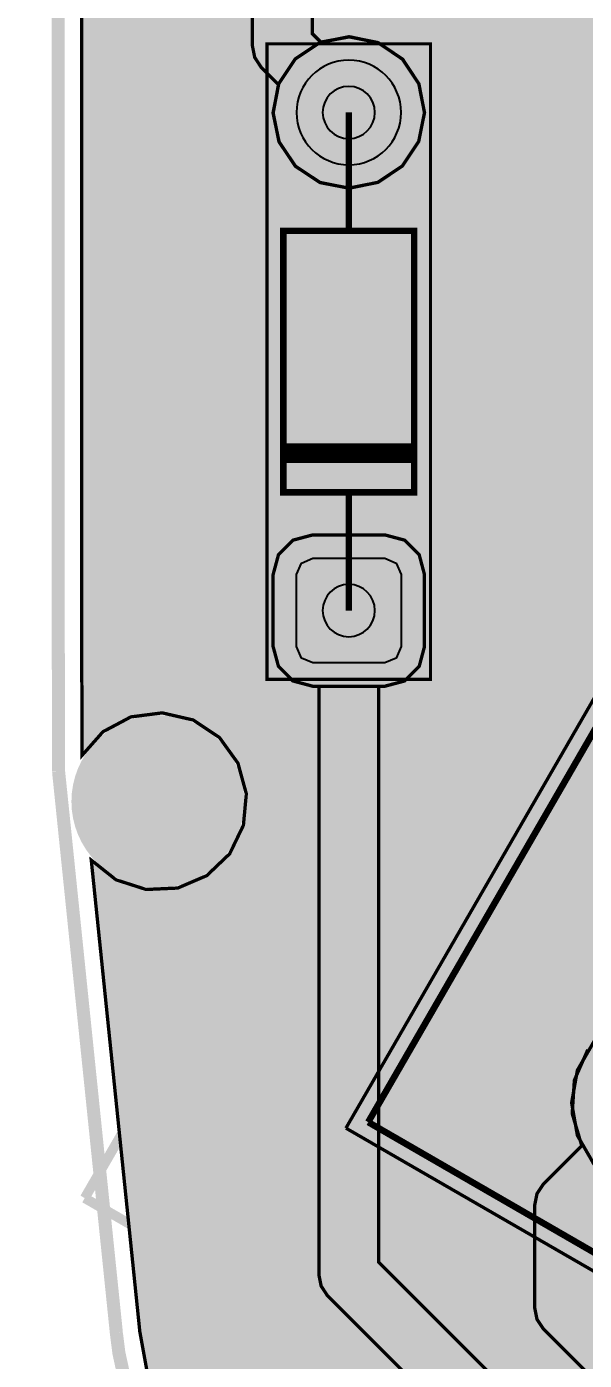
# Model space of a CAD drawing. Header units: millimetres. Extents: x 128 to 251, y -73 to 33.
# Drawn here: x 140.87 to 149.4, y -41.44 to -21.04 of the extents above; entities that cross this region are included whole.
import ezdxf

# ---------------------------------------------------------------- set-up
doc = ezdxf.new("R2010")
doc.units = ezdxf.units.MM
doc.header["$MEASUREMENT"] = 0
for name, color, linetype, true_color in [('Board-Outline-Layer', 7, 'Continuous', 0xff00ff), ('Bottom-Layer', 7, 'Continuous', 0x0000ff), ('Bottom-Paste-Mask-Layer', 7, 'Continuous', 0x800000), ('Bottom-Solder-Mask-Layer', 7, 'Continuous', 0xaa00ff), ('F.Courtyard', 7, 'Continuous', 0x022880), ('Hole-Layer', 7, 'Continuous', 0x222222), ('Multi-Layer', 7, 'Continuous', 0xc0c0c0), ('Top-Assembly-Layer', 7, 'Continuous', 0x33cc99), ('Top-Layer', 7, 'Continuous', 0xff0000), ('Top-Paste-Mask-Layer', 7, 'Continuous', 0x808080), ('Top-Silkscreen-Layer', 7, 'Continuous', 0xffcc00), ('Top-Solder-Mask-Layer', 7, 'Continuous', 0x800080), ('User.Drawings', 7, 'Continuous', 0x0229e8)]:
    doc.layers.add(name, color=color, linetype=linetype, true_color=true_color)

msp = doc.modelspace()

# ---------------------------------------------------------------- hatches: boundary and pattern name
at = {"layer": 'Bottom-Layer'}
for points in [[(139.908, 21.105), (140.301, 21.105), (139.878, 20.881), (139.56, 20.524), (139.385, 20.08), (139.375, 19.602), (139.531, 19.15), (139.833, 18.78), (140.246, 18.538), (140.716, 18.454), (141.187, 18.538), (141.599, 18.78), (141.902, 19.15), (142.058, 19.602), (142.048, 20.08), (141.873, 20.524), (141.554, 20.881), (141.132, 21.105), (163.541, 21.105), (163.584, 21.107), (163.626, 21.115), (163.864, 21.098), (164.047, 20.945), (164.108, 20.714), (164.107, 20.705), (164.107, 20.695), (164.107, 15.941), (164.15, 15.447), (164.358, 14.996), (164.707, 14.641), (165.154, 14.426), (165.648, 14.374), (166.475, 14.374), (166.293, 14.159), (166.228, 13.885), (166.228, 12.785), (166.31, 12.481), (166.532, 12.258), (166.836, 12.177), (167.936, 12.177), (168.24, 12.258), (168.463, 12.481), (168.544, 12.785), (168.544, 13.885), (168.479, 14.159), (168.298, 14.374), (185.166, 14.376), (185.189, 14.374), (185.213, 14.374), (185.291, 14.376), (185.771, 14.283), (186.183, 14.018), (186.468, 13.621), (186.586, 13.147), (186.586, 10.433), (186.577, 9.929), (186.723, 9.445), (187.009, 9.03), (187.408, 8.722), (187.883, 8.55), (188.387, 8.532), (203.241, 8.641), (202.829, 8.401), (202.526, 8.035), (202.368, 7.586), (202.375, 7.11), (202.545, 6.665), (202.858, 6.307), (203.276, 6.079), (203.747, 6.008), (204.213, 6.105), (204.617, 6.356), (204.909, 6.732), (205.054, 7.185), (205.034, 7.66), (204.851, 8.1), (204.528, 8.449), (204.104, 8.665), (204.634, 8.898), (205.079, 9.268), (205.405, 9.747), (205.585, 10.297), (205.589, 10.327), (205.59, 10.358), (205.591, 13.287), (205.714, 13.592), (205.933, 13.837), (206.223, 13.993), (230.64, 13.993), (230.657, 13.993), (230.674, 13.995), (231.034, 13.948), (231.338, 13.746), (231.522, 13.432), (231.549, 13.07), (231.545, 13.043), (231.544, 13.017), (231.544, -4.89), (231.561, -5.618), (231.753, -6.32), (232.11, -6.955), (232.609, -7.485), (233.221, -7.879), (236.511, -9.687), (236.878, -10.054), (236.878, -18.76), (220.036, -47.654), (220, -47.741), (219.987, -47.835), (219.987, -49.818), (205.252, -65.512), (204.899, -65.718), (204.522, -65.877), (204.798, -65.5), (204.931, -65.051), (204.903, -64.585), (204.719, -64.155), (204.399, -63.813), (203.983, -63.6), (203.519, -63.54), (203.063, -63.642), (202.668, -63.892), (202.381, -64.262), (202.237, -64.706), (202.252, -65.174), (202.424, -65.608), (202.734, -65.959), (202.032, -65.693), (201.412, -65.269), (190.417, -54.469), (189.885, -54.039), (189.272, -53.734), (188.608, -53.57), (187.924, -53.554), (187.252, -53.686), (186.626, -53.961), (186.074, -54.365), (186.07, -54.368), (186.067, -54.372), (179.529, -60.687), (178.91, -61.051), (178.228, -61.276), (177.513, -61.353), (176.799, -61.277), (176.116, -61.053), (175.496, -60.689), (163.679, -48.655), (163.279, -48.335), (162.795, -48.168), (162.283, -48.173), (161.802, -48.349), (161.408, -48.677), (161.394, -48.695), (161.382, -48.713), (159.334, -51.863), (159.102, -52.068), (158.808, -52.169), (158.498, -52.15), (158.218, -52.014), (158.204, -52.004), (158.19, -51.995), (143.718, -43.141), (143.28, -42.7), (142.939, -42.181), (142.708, -41.604), (142.597, -40.993), (142.597, -40.989), (142.597, -40.985), (141.856, -33.79), (142.235, -34.091), (142.696, -34.239), (143.179, -34.217), (143.624, -34.026), (143.974, -33.692), (144.184, -33.256), (144.228, -32.774), (144.1, -32.307), (143.817, -31.914), (143.414, -31.646), (142.942, -31.537), (142.462, -31.599), (142.035, -31.826), (141.714, -32.189), (141.714, -31.591), (141.709, -30.467), (141.709, -2.111), (141.701, -2.033), (141.676, -1.959), (141.427, -1.592), (141.077, -1.321), (140.661, -1.172), (140.629, -1.168), (140.597, -1.166), (139.838, -1.166), (139.818, -1.167), (139.797, -1.168), (139.527, -1.118), (139.336, -0.921), (139.292, -0.649), (139.295, -0.624), (139.296, -0.598), (139.293, 20.608), (139.376, 20.878), (139.588, 21.063), (139.867, 21.107), (139.887, 21.106)], [(145.796, -23.51), (146.239, -23.422), (146.615, -23.171), (146.866, -22.795), (146.954, -22.352), (146.866, -21.909), (146.615, -21.533), (146.239, -21.282), (145.796, -21.194), (145.353, -21.282), (144.977, -21.533), (144.726, -21.909), (144.638, -22.352), (144.726, -22.795), (144.977, -23.171), (145.353, -23.422)], [(144.996, -22.352, 1), (146.596, -22.352, 1)], [(146.954, -29.422), (146.873, -29.118), (146.65, -28.895), (146.346, -28.814), (145.246, -28.814), (144.942, -28.895), (144.72, -29.118), (144.638, -29.422), (144.638, -30.522), (144.72, -30.826), (144.942, -31.049), (145.246, -31.13), (146.346, -31.13), (146.65, -31.049), (146.873, -30.826), (146.954, -30.522)], [(146.346, -30.772), (145.246, -30.772), (145.07, -30.699), (144.996, -30.522), (144.996, -29.422), (145.07, -29.245), (145.246, -29.172), (146.346, -29.172), (146.523, -29.245), (146.596, -29.422), (146.596, -30.522), (146.523, -30.699)], [(149.934, -38.766), (150.41, -38.939), (150.916, -38.939), (151.392, -38.766), (151.78, -38.441), (152.033, -38.002), (152.121, -37.503), (152.033, -37.005), (151.78, -36.566), (151.392, -36.241), (150.916, -36.067), (150.41, -36.067), (149.934, -36.241), (149.546, -36.566), (149.293, -37.005), (149.205, -37.503), (149.293, -38.002), (149.546, -38.441)]]:
    msp.add_hatch(color=256, dxfattribs=at).paths.add_polyline_path(points)
at = {"layer": 'Bottom-Paste-Mask-Layer'}
for points in [[(144.996, -22.352, 1), (146.596, -22.352, 1)], [(146.346, -30.772), (145.246, -30.772), (145.07, -30.699), (144.996, -30.522), (144.996, -29.422), (145.07, -29.245), (145.246, -29.172), (146.346, -29.172), (146.523, -29.245), (146.596, -29.422), (146.596, -30.522), (146.523, -30.699)]]:
    msp.add_hatch(color=256, dxfattribs=at).paths.add_polyline_path(points)
at = {"layer": 'Bottom-Solder-Mask-Layer'}
for points in [[(144.996, -22.352, 1), (146.596, -22.352, 1)], [(146.346, -30.772), (145.246, -30.772), (145.07, -30.699), (144.996, -30.522), (144.996, -29.422), (145.07, -29.245), (145.246, -29.172), (146.346, -29.172), (146.523, -29.245), (146.596, -29.422), (146.596, -30.522), (146.523, -30.699)]]:
    msp.add_hatch(color=256, dxfattribs=at).paths.add_polyline_path(points)
at = {"layer": 'Hole-Layer'}
for points in [[(145.396, -22.352, 1), (146.196, -22.352, 1)], [(145.396, -29.972, 1), (146.196, -29.972, 1)]]:
    msp.add_hatch(color=256, dxfattribs=at).paths.add_polyline_path(points)
at = {"layer": 'Multi-Layer'}
for points in [[(144.996, -22.352, 1), (146.596, -22.352, 1)], [(144.996, -22.352, 1), (146.596, -22.352, 1)], [(144.996, -22.352, 1), (146.596, -22.352, 1)], [(146.346, -30.772), (145.246, -30.772), (145.07, -30.699), (144.996, -30.522), (144.996, -29.422), (145.07, -29.245), (145.246, -29.172), (146.346, -29.172), (146.523, -29.245), (146.596, -29.422), (146.596, -30.522), (146.523, -30.699)], [(146.346, -30.772), (145.246, -30.772), (145.07, -30.699), (144.996, -30.522), (144.996, -29.422), (145.07, -29.245), (145.246, -29.172), (146.346, -29.172), (146.523, -29.245), (146.596, -29.422), (146.596, -30.522), (146.523, -30.699)], [(146.346, -30.772), (145.246, -30.772), (145.07, -30.699), (144.996, -30.522), (144.996, -29.422), (145.07, -29.245), (145.246, -29.172), (146.346, -29.172), (146.523, -29.245), (146.596, -29.422), (146.596, -30.522), (146.523, -30.699)], [(141.875, -32.893, 1), (143.875, -32.893, 1)]]:
    msp.add_hatch(color=256, dxfattribs=at).paths.add_polyline_path(points)
at = {"layer": 'Top-Layer'}
for points in [[(139.908, 21.105), (140.301, 21.105), (139.878, 20.881), (139.56, 20.524), (139.385, 20.08), (139.375, 19.602), (139.531, 19.15), (139.833, 18.78), (140.246, 18.538), (140.716, 18.454), (141.187, 18.538), (141.599, 18.78), (141.902, 19.15), (142.058, 19.602), (142.048, 20.08), (141.873, 20.524), (141.554, 20.881), (141.132, 21.105), (163.541, 21.105), (163.584, 21.107), (163.626, 21.115), (163.864, 21.098), (164.047, 20.945), (164.108, 20.714), (164.107, 20.705), (164.107, 20.695), (164.107, 15.941), (164.15, 15.447), (164.358, 14.996), (164.707, 14.641), (165.154, 14.426), (165.648, 14.374), (166.475, 14.374), (166.293, 14.159), (166.228, 13.885), (166.228, 12.825), (162.744, 9.341), (162.645, 9.192), (162.61, 9.017), (162.61, 0.86), (162.441, 0.597), (162.412, 0.286), (162.528, -0.004), (162.765, -0.208), (163.068, -0.282), (163.372, -0.208), (163.608, -0.004), (163.725, 0.286), (163.695, 0.597), (163.526, 0.86), (163.526, 8.827), (166.876, 12.177), (167.936, 12.177), (168.24, 12.258), (168.463, 12.481), (168.544, 12.785), (168.544, 12.877), (178.246, 12.877), (184.334, 6.788), (184.483, 6.689), (184.658, 6.654), (196.026, 6.654), (198.304, 4.375), (198.453, 4.276), (198.628, 4.241), (205.359, 4.241), (205.535, 4.276), (205.683, 4.375), (207.2, 5.892), (208.002, 5.892), (208.263, 5.498), (208.656, 5.234), (209.119, 5.142), (211.019, 5.142), (211.482, 5.234), (211.874, 5.496), (212.136, 5.888), (212.228, 6.35), (212.136, 6.812), (211.874, 7.204), (211.482, 7.466), (211.019, 7.558), (209.119, 7.558), (208.656, 7.466), (208.263, 7.202), (208.002, 6.808), (207.01, 6.808), (206.835, 6.773), (206.686, 6.674), (205.17, 5.157), (198.818, 5.157), (196.539, 7.436), (196.391, 7.535), (196.215, 7.57), (184.848, 7.57), (178.759, 13.659), (178.611, 13.758), (178.435, 13.793), (168.544, 13.793), (168.544, 13.885), (168.479, 14.159), (168.298, 14.374), (185.166, 14.376), (185.189, 14.374), (185.213, 14.374), (185.291, 14.376), (185.771, 14.283), (186.183, 14.018), (186.468, 13.621), (186.586, 13.147), (186.586, 10.433), (186.577, 9.929), (186.723, 9.445), (187.009, 9.03), (187.408, 8.722), (187.883, 8.55), (188.387, 8.532), (203.241, 8.641), (202.829, 8.401), (202.526, 8.035), (202.368, 7.586), (202.375, 7.11), (202.545, 6.665), (202.858, 6.307), (203.276, 6.079), (203.747, 6.008), (204.213, 6.105), (204.617, 6.356), (204.909, 6.732), (205.054, 7.185), (205.034, 7.66), (204.851, 8.1), (204.528, 8.449), (204.104, 8.665), (204.634, 8.898), (205.079, 9.268), (205.405, 9.747), (205.585, 10.297), (205.589, 10.327), (205.59, 10.358), (205.591, 13.287), (205.714, 13.592), (205.933, 13.837), (206.223, 13.993), (230.64, 13.993), (230.657, 13.993), (230.674, 13.995), (231.034, 13.948), (231.338, 13.746), (231.522, 13.432), (231.549, 13.07), (231.545, 13.043), (231.544, 13.017), (231.544, -4.89), (231.561, -5.618), (231.753, -6.32), (232.11, -6.955), (232.609, -7.485), (233.221, -7.879), (236.511, -9.687), (236.878, -10.054), (236.878, -18.76), (220.036, -47.654), (220, -47.741), (219.987, -47.835), (219.987, -49.818), (205.252, -65.512), (204.899, -65.718), (204.522, -65.877), (204.798, -65.5), (204.931, -65.051), (204.903, -64.585), (204.719, -64.155), (204.399, -63.813), (203.983, -63.6), (203.519, -63.54), (203.063, -63.642), (202.668, -63.892), (202.381, -64.262), (202.237, -64.706), (202.252, -65.174), (202.424, -65.608), (202.734, -65.959), (202.032, -65.693), (201.412, -65.269), (190.417, -54.469), (189.885, -54.039), (189.272, -53.734), (188.608, -53.57), (187.924, -53.554), (187.252, -53.686), (186.626, -53.961), (186.074, -54.365), (186.07, -54.368), (186.067, -54.372), (179.529, -60.687), (178.91, -61.051), (178.228, -61.276), (177.513, -61.353), (176.799, -61.277), (176.116, -61.053), (175.496, -60.689), (163.679, -48.655), (163.279, -48.335), (162.795, -48.168), (162.283, -48.173), (161.802, -48.349), (161.408, -48.677), (161.394, -48.695), (161.382, -48.713), (159.334, -51.863), (159.102, -52.068), (158.808, -52.169), (158.498, -52.15), (158.218, -52.014), (158.204, -52.004), (158.19, -51.995), (143.718, -43.141), (143.28, -42.7), (142.939, -42.181), (142.708, -41.604), (142.597, -40.993), (142.597, -40.989), (142.597, -40.985), (141.856, -33.79), (142.235, -34.091), (142.696, -34.239), (143.179, -34.217), (143.624, -34.026), (143.974, -33.692), (144.184, -33.256), (144.228, -32.774), (144.1, -32.307), (143.817, -31.914), (143.414, -31.646), (142.942, -31.537), (142.462, -31.599), (142.035, -31.826), (141.714, -32.189), (141.714, -31.591), (141.709, -30.467), (141.709, -2.111), (141.701, -2.033), (141.676, -1.959), (141.427, -1.592), (141.077, -1.321), (140.661, -1.172), (140.629, -1.168), (140.597, -1.166), (139.838, -1.166), (139.818, -1.167), (139.797, -1.168), (139.527, -1.118), (139.336, -0.921), (139.292, -0.649), (139.295, -0.624), (139.296, -0.598), (139.293, 20.608), (139.376, 20.878), (139.588, 21.063), (139.867, 21.107), (139.887, 21.106)], [(144.322, -21.336), (144.357, -21.511), (144.456, -21.66), (144.72, -21.924), (144.638, -22.366), (144.731, -22.806), (144.984, -23.178), (145.36, -23.425), (145.801, -23.51), (146.242, -23.421), (146.615, -23.171), (146.865, -22.797), (146.954, -22.357), (146.869, -21.915), (146.622, -21.54), (146.25, -21.287), (145.81, -21.194), (145.368, -21.276), (145.238, -21.146), (145.238, -11.366), (146.113, -10.491), (147.906, -10.491), (148.267, -10.85), (148.73, -11.063), (149.237, -11.104), (149.728, -10.967), (150.142, -10.67), (150.429, -10.249), (150.553, -9.755), (150.5, -9.249), (150.275, -8.792), (149.908, -8.439), (149.441, -8.235), (148.933, -8.203), (148.445, -8.348), (148.036, -8.653), (147.758, -9.079), (147.642, -9.575), (145.923, -9.575), (145.748, -9.61), (145.599, -9.709), (144.456, -10.852), (144.357, -11.001), (144.322, -11.176)], [(144.996, -22.352, 1), (146.596, -22.352, 1)], [(160.07, -37.148), (154.751, -42.468), (151.574, -42.468), (149.556, -40.45), (149.556, -39.258), (150.008, -38.806), (150.499, -38.952), (151.009, -38.92), (151.477, -38.713), (151.845, -38.357), (152.067, -37.896), (152.116, -37.387), (151.987, -36.892), (151.694, -36.472), (151.274, -36.18), (150.779, -36.05), (150.27, -36.099), (149.809, -36.321), (149.453, -36.689), (149.247, -37.157), (149.214, -37.668), (149.36, -38.158), (148.774, -38.744), (148.675, -38.893), (148.64, -39.068), (148.64, -40.64), (148.675, -40.815), (148.774, -40.964), (151.06, -43.25), (151.209, -43.349), (151.384, -43.384), (154.94, -43.384), (155.116, -43.349), (155.264, -43.25), (160.852, -37.662), (160.952, -37.513), (160.986, -37.338), (160.986, -29.083), (160.952, -28.908), (160.852, -28.759), (158.175, -26.082), (158.257, -25.64), (158.165, -25.2), (157.912, -24.829), (157.536, -24.581), (157.095, -24.496), (156.654, -24.585), (156.28, -24.835), (156.03, -25.209), (155.941, -25.649), (156.027, -26.091), (156.274, -26.466), (156.645, -26.72), (157.085, -26.812), (157.527, -26.73), (160.07, -29.273)], [(194.398, -43.141), (194.561, -42.874), (194.583, -42.562), (194.461, -42.275), (194.22, -42.076), (193.914, -42.009), (181.807, -29.902), (181.659, -29.803), (181.483, -29.768), (178.958, -29.768), (178.958, -29.676), (178.877, -29.372), (178.654, -29.149), (178.35, -29.068), (177.25, -29.068), (176.946, -29.149), (176.724, -29.372), (176.642, -29.676), (176.642, -29.768), (176.475, -29.806), (176.333, -29.902), (174.944, -31.292), (173.482, -31.292), (173.307, -31.327), (173.158, -31.426), (171.261, -33.324), (171.084, -33.324), (171.084, -33.232), (171.003, -32.928), (170.78, -32.705), (170.476, -32.624), (169.376, -32.624), (169.072, -32.705), (168.85, -32.928), (168.768, -33.232), (168.768, -33.411), (168.74, -33.434), (168.713, -33.458), (158.307, -43.865), (150.177, -43.865), (146.254, -39.942), (146.254, -31.13), (146.346, -31.13), (146.65, -31.049), (146.873, -30.826), (146.954, -30.522), (146.954, -29.422), (146.873, -29.118), (146.65, -28.895), (146.346, -28.814), (145.246, -28.814), (144.942, -28.895), (144.72, -29.118), (144.638, -29.422), (144.638, -30.522), (144.72, -30.826), (144.942, -31.049), (145.246, -31.13), (145.338, -31.13), (145.338, -40.132), (145.373, -40.307), (145.472, -40.456), (149.663, -44.647), (149.812, -44.746), (149.987, -44.781), (158.496, -44.781), (158.672, -44.746), (158.82, -44.647), (168.843, -34.624), (169.066, -34.855), (169.376, -34.94), (170.476, -34.94), (170.78, -34.859), (171.003, -34.636), (171.084, -34.332), (171.084, -34.24), (171.45, -34.24), (171.626, -34.205), (171.774, -34.106), (173.672, -32.208), (175.133, -32.208), (175.309, -32.173), (175.457, -32.074), (176.651, -30.88), (176.762, -31.138), (176.977, -31.319), (177.25, -31.384), (178.35, -31.384), (178.654, -31.303), (178.877, -31.08), (178.958, -30.776), (178.958, -30.684), (181.294, -30.684), (193.266, -42.657), (193.333, -42.962), (193.532, -43.203), (193.82, -43.326), (194.131, -43.304)], [(146.346, -30.772), (145.246, -30.772), (145.07, -30.699), (144.996, -30.522), (144.996, -29.422), (145.07, -29.245), (145.246, -29.172), (146.346, -29.172), (146.523, -29.245), (146.596, -29.422), (146.596, -30.522), (146.523, -30.699)]]:
    msp.add_hatch(color=256, dxfattribs=at).paths.add_polyline_path(points)
at = {"layer": 'Top-Paste-Mask-Layer'}
for points in [[(144.996, -22.352, 1), (146.596, -22.352, 1)], [(146.346, -30.772), (145.246, -30.772), (145.07, -30.699), (144.996, -30.522), (144.996, -29.422), (145.07, -29.245), (145.246, -29.172), (146.346, -29.172), (146.523, -29.245), (146.596, -29.422), (146.596, -30.522), (146.523, -30.699)]]:
    msp.add_hatch(color=256, dxfattribs=at).paths.add_polyline_path(points)
at = {"layer": 'Top-Solder-Mask-Layer'}
for points in [[(144.996, -22.352, 1), (146.596, -22.352, 1)], [(146.346, -30.772), (145.246, -30.772), (145.07, -30.699), (144.996, -30.522), (144.996, -29.422), (145.07, -29.245), (145.246, -29.172), (146.346, -29.172), (146.523, -29.245), (146.596, -29.422), (146.596, -30.522), (146.523, -30.699)]]:
    msp.add_hatch(color=256, dxfattribs=at).paths.add_polyline_path(points)

# ---------------------------------------------------------------- linework, layer by layer
at = {"layer": 'Board-Outline-Layer', "const_width": 0.2}
for points in [[(141.351, -30.467), (141.351, -2.111)], [(141.356, -32.435), (141.356, -31.592), (141.351, -30.467)], [(142.24, -41.021), (141.356, -32.435)]]:
    msp.add_lwpolyline(points, dxfattribs=at)
msp.add_lwpolyline([(142.24, -41.021, 0.205), (143.51, -43.434)], format="xyb", dxfattribs=at)
at = {"layer": 'Bottom-Layer', "const_width": 0.0508}
msp.add_lwpolyline([(142.708, -41.604), (142.597, -40.993), (142.597, -40.989), (142.597, -40.985), (141.856, -33.79), (142.235, -34.091), (142.696, -34.239), (143.179, -34.217), (143.624, -34.026), (143.974, -33.692), (144.184, -33.256), (144.228, -32.774), (144.1, -32.307), (143.817, -31.914), (143.414, -31.646), (142.942, -31.537), (142.462, -31.599), (142.035, -31.826), (141.714, -32.189), (141.714, -31.591), (141.709, -30.467), (141.709, -2.111)], dxfattribs=at)
for points in [[(145.796, -23.51), (146.239, -23.422), (146.615, -23.171), (146.866, -22.795), (146.954, -22.352), (146.866, -21.909), (146.615, -21.533), (146.239, -21.282), (145.796, -21.194), (145.353, -21.282), (144.977, -21.533), (144.726, -21.909), (144.638, -22.352), (144.726, -22.795), (144.977, -23.171), (145.353, -23.422)], [(146.954, -29.422), (146.873, -29.118), (146.65, -28.895), (146.346, -28.814), (145.246, -28.814), (144.942, -28.895), (144.72, -29.118), (144.638, -29.422), (144.638, -30.522), (144.72, -30.826), (144.942, -31.049), (145.246, -31.13), (146.346, -31.13), (146.65, -31.049), (146.873, -30.826), (146.954, -30.522)], [(149.934, -38.766), (150.41, -38.939), (150.916, -38.939), (151.392, -38.766), (151.78, -38.441), (152.033, -38.002), (152.121, -37.503), (152.033, -37.005), (151.78, -36.566), (151.392, -36.241), (150.916, -36.067), (150.41, -36.067), (149.934, -36.241), (149.546, -36.566), (149.293, -37.005), (149.205, -37.503), (149.293, -38.002), (149.546, -38.441)]]:
    msp.add_lwpolyline(points, close=True, dxfattribs=at)
at = {"layer": 'Bottom-Layer'}
msp.add_lwpolyline([(144.996, -22.352, 1), (146.596, -22.352, 1)], format="xyb", close=True, dxfattribs=at)
msp.add_lwpolyline([(146.346, -30.772), (145.246, -30.772), (145.07, -30.699), (144.996, -30.522), (144.996, -29.422), (145.07, -29.245), (145.246, -29.172), (146.346, -29.172), (146.523, -29.245), (146.596, -29.422), (146.596, -30.522), (146.523, -30.699)], close=True, dxfattribs=at)
at = {"layer": 'Bottom-Paste-Mask-Layer'}
msp.add_lwpolyline([(144.996, -22.352, 1), (146.596, -22.352, 1)], format="xyb", close=True, dxfattribs=at)
msp.add_lwpolyline([(146.346, -30.772), (145.246, -30.772), (145.07, -30.699), (144.996, -30.522), (144.996, -29.422), (145.07, -29.245), (145.246, -29.172), (146.346, -29.172), (146.523, -29.245), (146.596, -29.422), (146.596, -30.522), (146.523, -30.699)], close=True, dxfattribs=at)
at = {"layer": 'Bottom-Solder-Mask-Layer'}
msp.add_lwpolyline([(144.996, -22.352, 1), (146.596, -22.352, 1)], format="xyb", close=True, dxfattribs=at)
msp.add_lwpolyline([(146.346, -30.772), (145.246, -30.772), (145.07, -30.699), (144.996, -30.522), (144.996, -29.422), (145.07, -29.245), (145.246, -29.172), (146.346, -29.172), (146.523, -29.245), (146.596, -29.422), (146.596, -30.522), (146.523, -30.699)], close=True, dxfattribs=at)
at = {"layer": 'F.Courtyard', "const_width": 0.05}
msp.add_lwpolyline([(144.546, -31.022), (144.546, -21.302), (147.046, -21.302), (147.046, -31.022)], close=True, dxfattribs=at)
msp.add_lwpolyline([(144.546, -31.022), (144.546, -21.302), (147.046, -21.302), (147.046, -31.022)], close=True, dxfattribs=at)
for points in [[(145.752, -37.89), (152.352, -26.458)], [(145.752, -37.89), (152.352, -26.458)], [(157.183, -44.49), (145.752, -37.89)], [(157.183, -44.49), (145.752, -37.89)]]:
    msp.add_lwpolyline(points, dxfattribs=at)
at = {"layer": 'Hole-Layer'}
for points in [[(145.396, -22.352, 1), (146.196, -22.352), (146.196, -22.352, 1), (145.396, -22.352)], [(145.396, -29.972, 1), (146.196, -29.972), (146.196, -29.972, 1), (145.396, -29.972)]]:
    msp.add_lwpolyline(points, format="xyb", dxfattribs=at)
at = {"layer": 'Multi-Layer'}
msp.add_lwpolyline([(144.996, -22.352, 1), (146.596, -22.352, 1)], format="xyb", close=True, dxfattribs=at)
msp.add_lwpolyline([(144.996, -22.352, 1), (146.596, -22.352, 1)], format="xyb", close=True, dxfattribs=at)
msp.add_lwpolyline([(144.996, -22.352, 1), (146.596, -22.352, 1)], format="xyb", close=True, dxfattribs=at)
msp.add_lwpolyline([(146.346, -30.772), (145.246, -30.772), (145.07, -30.699), (144.996, -30.522), (144.996, -29.422), (145.07, -29.245), (145.246, -29.172), (146.346, -29.172), (146.523, -29.245), (146.596, -29.422), (146.596, -30.522), (146.523, -30.699)], close=True, dxfattribs=at)
msp.add_lwpolyline([(146.346, -30.772), (145.246, -30.772), (145.07, -30.699), (144.996, -30.522), (144.996, -29.422), (145.07, -29.245), (145.246, -29.172), (146.346, -29.172), (146.523, -29.245), (146.596, -29.422), (146.596, -30.522), (146.523, -30.699)], close=True, dxfattribs=at)
msp.add_lwpolyline([(146.346, -30.772), (145.246, -30.772), (145.07, -30.699), (144.996, -30.522), (144.996, -29.422), (145.07, -29.245), (145.246, -29.172), (146.346, -29.172), (146.523, -29.245), (146.596, -29.422), (146.596, -30.522), (146.523, -30.699)], close=True, dxfattribs=at)
at = {"layer": 'Multi-Layer', "const_width": 0.645}
msp.add_lwpolyline([(141.875, -32.893, 1), (143.875, -32.893), (143.875, -32.893, 1), (141.875, -32.893)], format="xyb", dxfattribs=at)
at = {"layer": 'Top-Assembly-Layer', "const_width": 0.1}
for points in [[(145.796, -22.352), (145.796, -24.162)], [(145.796, -22.352), (145.796, -24.162)], [(146.093, -37.798), (152.443, -26.799)], [(146.093, -37.798), (152.443, -26.799)], [(144.796, -27.462), (146.796, -27.462)], [(144.796, -27.462), (146.796, -27.462)], [(144.796, -27.562), (146.796, -27.562)], [(144.796, -27.562), (146.796, -27.562)], [(144.796, -27.662), (146.796, -27.662)], [(144.796, -27.662), (146.796, -27.662)], [(145.796, -29.972), (145.796, -28.162)], [(145.796, -29.972), (145.796, -28.162)], [(157.092, -44.148), (146.093, -37.798)], [(157.092, -44.148), (146.093, -37.798)]]:
    msp.add_lwpolyline(points, dxfattribs=at)
msp.add_lwpolyline([(144.796, -28.162), (144.796, -24.162), (146.796, -24.162), (146.796, -28.162)], close=True, dxfattribs=at)
msp.add_lwpolyline([(144.796, -28.162), (144.796, -24.162), (146.796, -24.162), (146.796, -28.162)], close=True, dxfattribs=at)
at = {"layer": 'Top-Layer'}
for points, const_width in [([(142.708, -41.604), (142.597, -40.993), (142.597, -40.989), (142.597, -40.985), (141.856, -33.79), (142.235, -34.091), (142.696, -34.239), (143.179, -34.217), (143.624, -34.026), (143.974, -33.692), (144.184, -33.256), (144.228, -32.774), (144.1, -32.307), (143.817, -31.914), (143.414, -31.646), (142.942, -31.537), (142.462, -31.599), (142.035, -31.826), (141.714, -32.189), (141.714, -31.591), (141.709, -30.467), (141.709, -2.111)], 0.0508), ([(144.322, -11.176), (144.322, -21.336), (144.357, -21.511), (144.456, -21.66), (144.72, -21.924), (144.638, -22.366), (144.731, -22.806), (144.984, -23.178), (145.36, -23.425), (145.801, -23.51), (146.242, -23.421), (146.615, -23.171), (146.865, -22.797), (146.954, -22.357), (146.869, -21.915), (146.622, -21.54), (146.25, -21.287), (145.81, -21.194), (145.368, -21.276), (145.238, -21.146), (145.238, -11.366)], 0.0508), ([(144.78, -21.336), (144.78, -11.176)], 0.2), ([(145.796, -22.352), (144.78, -21.336)], 0.2), ([(150.177, -43.865), (146.254, -39.942), (146.254, -31.13), (146.346, -31.13), (146.65, -31.049), (146.873, -30.826), (146.954, -30.522), (146.954, -29.422), (146.873, -29.118), (146.65, -28.895), (146.346, -28.814), (145.246, -28.814), (144.942, -28.895), (144.72, -29.118), (144.638, -29.422), (144.638, -30.522), (144.72, -30.826), (144.942, -31.049), (145.246, -31.13), (145.338, -31.13), (145.338, -40.132), (145.373, -40.307), (145.472, -40.456), (149.663, -44.647)], 0.0508), ([(145.796, -29.972), (145.796, -40.132)], 0.2), ([(149.453, -36.689), (149.247, -37.157), (149.214, -37.668), (149.36, -38.158), (148.774, -38.744), (148.675, -38.893), (148.64, -39.068), (148.64, -40.64), (148.675, -40.815), (148.774, -40.964), (151.06, -43.25)], 0.0508), ([(150.663, -37.503), (149.098, -39.068)], 0.2), ([(149.098, -39.068), (149.098, -40.64)], 0.2), ([(145.796, -40.132), (149.987, -44.323)], 0.2), ([(149.098, -40.64), (151.384, -42.926)], 0.2)]:
    msp.add_lwpolyline(points, dxfattribs=dict(at, const_width=const_width))
msp.add_lwpolyline([(144.996, -22.352, 1), (146.596, -22.352, 1)], format="xyb", close=True, dxfattribs=at)
msp.add_lwpolyline([(146.346, -30.772), (145.246, -30.772), (145.07, -30.699), (144.996, -30.522), (144.996, -29.422), (145.07, -29.245), (145.246, -29.172), (146.346, -29.172), (146.523, -29.245), (146.596, -29.422), (146.596, -30.522), (146.523, -30.699)], close=True, dxfattribs=at)
at = {"layer": 'Top-Paste-Mask-Layer'}
msp.add_lwpolyline([(144.996, -22.352, 1), (146.596, -22.352, 1)], format="xyb", close=True, dxfattribs=at)
msp.add_lwpolyline([(146.346, -30.772), (145.246, -30.772), (145.07, -30.699), (144.996, -30.522), (144.996, -29.422), (145.07, -29.245), (145.246, -29.172), (146.346, -29.172), (146.523, -29.245), (146.596, -29.422), (146.596, -30.522), (146.523, -30.699)], close=True, dxfattribs=at)
at = {"layer": 'Top-Silkscreen-Layer', "const_width": 0.12}
for points in [[(145.796, -23.392), (145.796, -24.042)], [(145.796, -23.392), (145.796, -24.042)], [(145.226, -38.03), (152.211, -25.932)], [(145.226, -38.03), (152.211, -25.932)], [(144.676, -27.442), (146.916, -27.442)], [(144.676, -27.442), (146.916, -27.442)], [(144.676, -27.562), (146.916, -27.562)], [(144.676, -27.562), (146.916, -27.562)], [(144.676, -27.682), (146.916, -27.682)], [(144.676, -27.682), (146.916, -27.682)], [(145.796, -28.932), (145.796, -28.282)], [(145.796, -28.932), (145.796, -28.282)], [(157.324, -45.015), (145.226, -38.03)], [(157.324, -45.015), (145.226, -38.03)]]:
    msp.add_lwpolyline(points, dxfattribs=at)
msp.add_lwpolyline([(144.676, -28.282), (144.676, -24.042), (146.916, -24.042), (146.916, -28.282)], close=True, dxfattribs=at)
msp.add_lwpolyline([(144.676, -28.282), (144.676, -24.042), (146.916, -24.042), (146.916, -28.282)], close=True, dxfattribs=at)
at = {"layer": 'Top-Solder-Mask-Layer'}
msp.add_lwpolyline([(144.996, -22.352, 1), (146.596, -22.352, 1)], format="xyb", close=True, dxfattribs=at)
msp.add_lwpolyline([(146.346, -30.772), (145.246, -30.772), (145.07, -30.699), (144.996, -30.522), (144.996, -29.422), (145.07, -29.245), (145.246, -29.172), (146.346, -29.172), (146.523, -29.245), (146.596, -29.422), (146.596, -30.522), (146.523, -30.699)], close=True, dxfattribs=at)
at = {"layer": 'User.Drawings', "const_width": 0.15}
for points in [[(143.383, -21.717), (143.383, -2.667)], [(143.383, -21.717), (143.383, -2.667)], [(162.433, -21.717), (143.383, -21.717)], [(162.433, -21.717), (143.383, -21.717)], [(141.756, -38.96), (151.281, -22.462)], [(141.756, -38.96), (151.281, -22.462)], [(158.254, -48.485), (141.756, -38.96)], [(158.254, -48.485), (141.756, -38.96)]]:
    msp.add_lwpolyline(points, dxfattribs=at)

doc.saveas('drawing.dxf')
